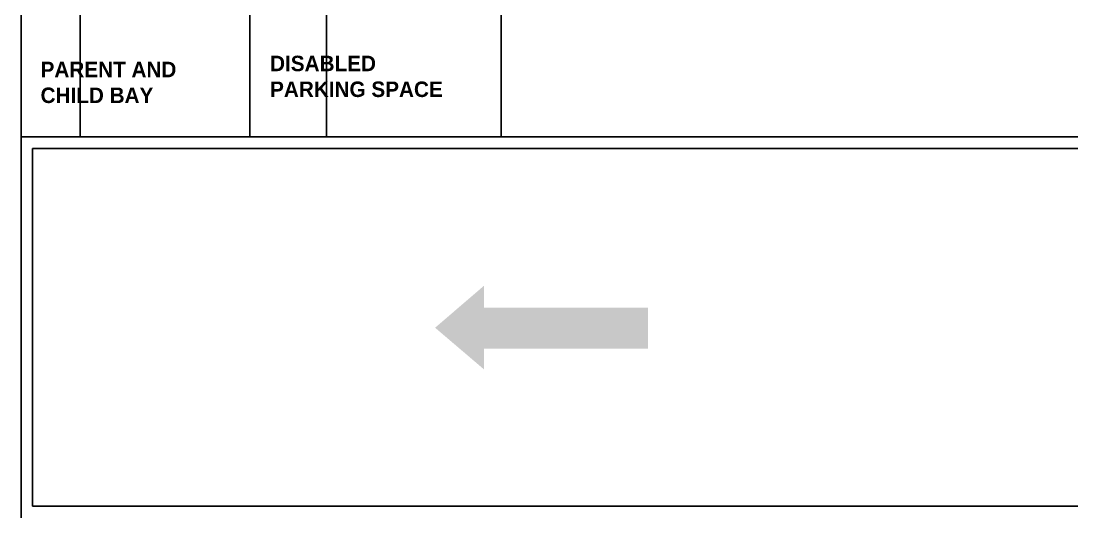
# Model space of a CAD drawing. Header units: inches. Extents: x 478327 to 492265, y -26791 to -22136.
# Drawn here: x 479502 to 480045, y -22850 to -22596 of the extents above; entities that cross this region are included whole.
import ezdxf

# ---------------------------------------------------------------- set-up
doc = ezdxf.new("R2010")
doc.units = ezdxf.units.IN
doc.header["$MEASUREMENT"] = 0
doc.layers.add('1-WALL-HAT', color=30, linetype='Continuous')
doc.layers.add('Parking', color=7, linetype='Continuous')
doc.styles.get("Standard").update_dxf_attribs({"font": ''})
doc.styles.get('Standard').set_extended_font_data('MicrogrammaSSi', bold=True)

msp = doc.modelspace()

# ---------------------------------------------------------------- hatches: boundary and pattern name
at = {"layer": '1-WALL-HAT'}
h = msp.add_hatch(color=256, dxfattribs=at)
h.paths.add_polyline_path([(479825.76, -22744.001), (479816.063, -22744.004), (479816.059, -22765.192), (479825.76, -22765.192)])
h.paths.add_polyline_path([(479816.059, -22765.192), (479816.063, -22744.004), (479788.803, -22744.011), (479788.799, -22765.192)])
h.paths.add_polyline_path([(479787.44, -22744.012), (479762.71, -22744.018), (479762.71, -22765.192), (479787.436, -22765.192)])
h.paths.add_polyline_path([(479788.803, -22744.011), (479787.44, -22744.012), (479787.436, -22765.192), (479788.799, -22765.192)])
h.paths.add_polyline_path([(479741.167, -22744.024), (479741.215, -22732.557), (479715.892, -22754.32), (479741.064, -22775.787), (479741.064, -22765.192), (479762.71, -22765.192), (479762.71, -22744.018)])

# ---------------------------------------------------------------- linework, layer by layer
msp.add_line((479508.037, -22846.538), (479508.037, -22751.738))
at = {"layer": 'Parking'}
for p, q in [((479502.037, -22395.888), (479502.037, -22655.688)), ((479502.037, -22395.888), (479502.037, -22655.688)), ((479502.037, -22395.888), (479502.037, -22655.688)), ((479620.147, -22395.888), (479620.147, -22655.688)), ((479620.147, -22395.888), (479620.147, -22655.688)), ((479620.147, -22395.888), (479620.147, -22655.688)), ((479659.769, -22395.888), (479659.769, -22655.688)), ((479532.53, -22407.294), (479532.53, -22655.688)), ((479750.047, -22588.688), (479750.047, -22655.688)), ((479750.047, -22588.688), (479750.047, -22655.688)), ((479750.047, -22588.688), (479750.047, -22655.688)), ((479620.147, -22655.688), (479502.037, -22655.688)), ((479620.147, -22655.688), (479502.037, -22655.688)), ((479620.147, -22655.688), (479502.037, -22655.688)), ((479502.037, -22655.688), (480534.447, -22655.688)), ((479502.037, -22852.538), (479502.037, -22655.688)), ((479620.147, -22655.688), (479750.047, -22655.688)), ((479620.147, -22655.688), (479750.047, -22655.688)), ((479620.147, -22655.688), (479750.047, -22655.688)), ((479508.037, -22661.688), (480534.447, -22661.688)), ((479508.037, -22846.538), (479508.037, -22661.688)), ((482298.957, -22846.538), (479508.037, -22846.538))]:
    msp.add_line(p, q, dxfattribs=at)

# ---------------------------------------------------------------- texts
at = {"layer": 'Parking', "char_height": 8, "attachment_point": 7}
for s, insert in [('{\\fBahnschrift Light|b1|i0|c0|p34;PARENT AND CHILD BAY}', (479512.136, -22638.322)), ('{\\fBahnschrift Light|b1|i0|c0|p34;DISABLED PARKING SPACE}', (479630.669, -22635.207))]:
    msp.add_mtext_dynamic_manual_height_columns(s, width=100.37356, gutter_width=1, heights=[0], dxfattribs=dict(at, insert=insert))

doc.saveas('drawing.dxf')
